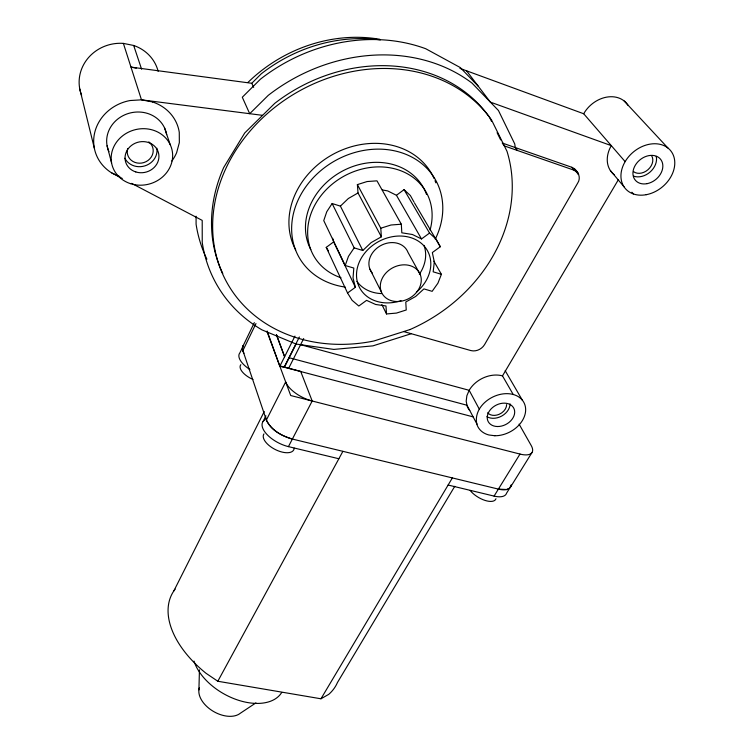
<?xml version="1.0" encoding="UTF-8"?>
<svg xmlns="http://www.w3.org/2000/svg" width="754" height="754" viewBox="0 0 754 754"><rect width="100%" height="100%" fill="white"/><g stroke="black" fill="none" stroke-linecap="round" stroke-linejoin="round"><path stroke-width="1.13" d="M198.915 689.882L199.442 669.872M511.137 484.869C510.467 490.826 502.654 490.26 498.385 489.11L292.373 439.054C281.996 436.114 271.006 430.28 266.379 420.035L242.439 349.272L242.75 346.614L254.352 322.599M345.219 265.512L348.461 256.351L354.163 247.868L332.128 203.523L326.765 211.733L323.749 220.611L345.219 265.512L353.814 268.066L353.032 278.028L355.37 287.293L347.556 293.004L352.109 300.328L358.81 306.011L366.576 300.356L375.624 304.475L385.982 305.964L386.519 313.947L396.453 313.089L406.236 309.988L405.784 301.996L415.671 296.463L423.927 288.895L432.136 291.336L437.914 283.202L441.41 274.315L433.87 261.176M242.75 346.614L243.429 345.521L242.42 347.867L242.797 350.789A22.036 9.755 26.3 0 0 243.985 353.249M494.869 435.746A26.004 19.453 -27.8 0 0 524.294 416.708A26.004 19.453 -27.8 0 0 510.986 393.993A26.004 19.453 -27.8 0 0 479.28 409.149C476.547 414.021 475.435 419.761 477.178 425.162A26.004 19.453 -27.8 0 0 488.922 434.992L494.869 435.746M243.429 345.521L239.913 352.797A21.979 9.83 26.3 0 0 249.866 369.498M242.797 350.789L255.974 323.551M299.385 336.981L284.06 367.33L279.838 366.227L294.955 336.124M473.031 416.849L284.428 367.255L296.105 344.05L333.824 349.413L372.919 345.869L411.175 333.739M173.844 590.929L264.258 411.514M288.631 368.357L303.692 338.537M263.071 421.486L265.926 415.822M292.373 439.054C281.987 436.048 271.11 430.242 266.379 420.035L285.672 381.948A23.845 10.669 27.3 0 0 312.194 401.005L288.433 446.622A23.421 11.178 27.3 0 1 266.539 434.002A23.421 11.178 27.3 0 1 264.513 420.063M175.135 589.147A93.892 55.278 29.5 0 0 205.974 673.247L217.821 681.258L342.9 451.326M300.582 344.691L469.167 390.308A25.561 19.34 -28 0 1 502.494 375.878L618.412 179.631M217.821 681.258L320.968 698.788L452.353 477.923M454.785 486.273L337.443 682.54A93.892 55.278 29.5 0 1 328.772 694.33L320.968 698.788M448.121 485.039L494.077 496.094L519.987 454.068A22.667 9.35 30.7 0 0 531.193 445.491L519.101 424.144M510.354 487.348L531.928 452.607M357.387 184.607L380.779 228.217L381.354 236.813L371.175 242.59L362.787 250.488L340.403 206.125L348.348 198.509L358.018 192.958L357.387 184.607L367.104 181.544L376.981 180.837L401.326 224.211L401.816 232.807L412.419 234.503L421.514 238.943L429.544 233.08L436.076 239.122L440.308 246.747L432.334 252.552L434.304 261.921L433.173 271.817L441.41 274.315M158.151 71.328A40.188 37.738 -13.2 0 0 133.684 45.476L123.383 43.393L130.979 67.106L251.761 83.289L261.27 73.798A145.315 125.315 -31.1 0 1 380.355 39.887M491.495 121.319L489.459 117.19A154.928 131.29 -30.2 0 0 274.776 103.336L244.748 132.94L223.693 167.52A154.928 131.29 -30.2 0 0 222.779 273.457M347.556 293.004L326.237 247.378L333.664 241.874L332.665 238.283M382.306 189.942L387.697 190.913L396.444 195.286L404.059 189.64L410.383 195.55L414.003 202.063M255.945 702.869L240.328 713.237A24.524 15.41 29.8 0 1 212.628 710.928A24.524 15.41 29.8 0 1 199.367 687.855M380.779 228.217L390.987 225.003L401.326 224.211M289.206 357.754L466.98 405.237L476.999 424.182M262.571 115.343L141.488 99.839L130.074 100.536A43.232 39.538 -14.6 0 0 94.806 132.176A43.232 39.538 -14.6 0 0 111.894 173.034L122.271 178.472M498.385 489.11L506.763 489.534L509.459 488.3L510.91 486.198L506.613 493.116A22.29 9.811 31 0 1 494.077 496.094M152.544 101.95L141.488 99.839L130.979 67.106L136.285 68.162M288.433 446.622L338.866 458.752M519.987 454.068L290.705 395.52L267.086 331.807M280.79 366.152L300.676 371.383L312.194 401.005M403.673 331.562L470.901 350.582C476.113 351.911 481.825 349.187 484.549 344.644L577.753 182.977C581.607 177.256 577.573 169.754 571.815 167.284L502.192 143.006M354.163 247.868L362.787 250.488M332.128 203.523L340.403 206.125M577.979 173.1L574.162 170.225L504.341 145.918L502.729 143.731M459.902 68.36L583.7 113.76L625.141 161.629M296.105 344.05L261.968 329.875A165.729 140.48 -30.2 0 1 202.232 242.468L202.213 220.394L131.62 183.373M111.894 173.034L119.745 176.54M478.375 86.352L460.26 67.549L425.765 48.746A162.525 138.99 -30.7 0 0 260.441 79.179L242.298 97.238L249.706 113.713L268.264 95.343A165.729 140.48 -30.2 0 1 472.004 83.1L498.451 110.499L514.746 143.939L515.284 147.567L517.47 150.489M624.189 100.998L668.016 148.086M631.937 192.232L633.388 193.948M610.354 170.517L624.02 186.794M574.878 169.226L578.572 174.146M573.982 168.434L576.329 171.375M577.225 173.071L578.403 174.542M571.815 167.284L574.162 170.225M466.538 70.791L490.354 102.11L611.296 145.635A28.972 22.479 -40.4 0 0 614.331 174.787M326.237 247.378L328.452 250.969M414.521 202.996L440.308 246.747M404.059 189.64L429.544 233.08M505.189 370.676L522.334 400.167M502.494 375.878L513.21 394.483M396.444 195.286L421.514 238.943M420.327 274.748A21.329 17.37 -28.6 0 0 385.68 273.278A21.329 17.37 -28.6 0 0 396.34 301.515A21.329 17.37 -28.6 0 0 420.327 274.748L408.018 252.43A20.839 17.172 -29 0 0 380.233 245.879A20.839 17.172 -29 0 0 372.259 273.042M479.29 409.139L469.167 390.308L466.867 395.737L466.189 401.156L467.169 406.208A25.561 19.34 -28 0 0 469.742 410.544M358.018 192.958L381.354 236.813M369.96 269.206L381.345 291.883M381.854 304.559L386.519 313.947M497.093 132.676L500.665 139.905M333.664 241.874L355.37 287.293M251.761 83.289L253.664 87.332M276.398 334.804L284.616 356.727L276.548 334.842M576.216 171.196L576.631 172.336M267.142 331.015L279.838 366.227M164.485 127.756L170.178 144.598M133.684 45.476L141.601 69.208M107.087 145.767L111.592 162.996M79.773 88.963L94.325 148.152M196.068 216.21L196.097 224.24A162.525 138.99 -30.7 0 0 206.888 259.15M401.043 300.686A38.652 31.706 -28.8 0 1 357.047 269.348A38.652 31.706 -28.8 0 1 412.806 238.339A38.652 31.706 -28.8 0 1 416.387 292.156M423.984 245.389A38.284 31.555 -29 0 1 419.356 274.23M381.571 293.589A38.284 31.555 -29 0 1 356.906 281.365M651.607 155.673A12.168 9.387 -40.1 0 1 648.035 169.659A12.168 9.387 -40.1 0 1 633.52 171.62M656.234 156.37A16.268 12.554 -40.1 0 1 650.146 171.978A16.268 12.554 -40.1 0 1 633.728 176.182M171.855 161.007A43.232 39.538 -14.6 0 0 176.625 152.694L179.348 142.61L179.263 132.28A43.232 39.538 -14.6 0 0 152.544 101.969M156.851 148.189A16.927 15.4 -14.8 0 1 144.957 165.852A16.927 15.4 -14.8 0 1 124.862 158.236M108.962 151.695A30.301 27.709 -14.6 0 1 128.783 113.354A30.301 27.709 -14.6 0 1 166.625 134.664M148.802 141.893A13.063 11.885 -14.8 0 1 151.13 157.256A13.063 11.885 -14.8 0 1 134.862 162.364A13.063 11.885 -14.8 0 1 127.718 148.519M510.053 403.88A14.335 10.782 -27.9 0 1 501.787 416.01A14.335 10.782 -27.9 0 1 486.933 416.679M583.7 113.76A27.87 22.036 -41.5 0 1 606.301 97.2A27.87 22.036 -41.5 0 1 628.025 105.324M81.62 95.296A40.188 37.738 -13.2 0 1 123.383 43.393M248.009 82.384A139.32 120.546 -31.3 0 1 379.809 39.283M341.006 277.764A64.618 54.288 -29.7 0 1 312.74 209.348A64.618 54.288 -29.7 0 1 390.204 167.831A64.618 54.288 -29.7 0 1 430.063 230.036M435.011 180.677A77.935 65.852 -30 0 1 435.812 182.826M295.709 249.932A77.935 65.852 -30 0 1 334.917 153.298A77.935 65.852 -30 0 1 434.106 178.547M506.622 404.587A10.726 8.068 -27.9 0 1 499.186 414.295A10.726 8.068 -27.9 0 1 487.668 412.777M345.228 287.086A78.454 66.079 -29.9 0 1 296.143 204.768A78.454 66.079 -29.9 0 1 396.566 151.3A78.454 66.079 -29.9 0 1 435.247 239.169M310.78 249.602A64.288 54.137 -29.8 0 1 309.743 247.491M309.272 246.426A64.288 54.137 -29.8 0 1 347.49 168.623A64.288 54.137 -29.8 0 1 426.528 194.475M281.704 692.474A49.962 30.367 29.6 0 1 236.162 699.486A49.962 30.367 29.6 0 1 194.004 661.088M495.962 498.743A16.098 7.182 31 0 1 485.02 500.411A16.098 7.182 31 0 1 470.138 490.439M294.201 448.13A16.918 8.171 27.3 0 1 276.115 449.94A16.918 8.171 27.3 0 1 263.957 433.899M252.958 379.46A15.872 7.191 26.3 0 1 240.828 364.672M266.379 420.035A23.497 11.093 27.3 0 1 265.889 417.735M409.922 329.583L373.89 341.006A155.475 131.535 -30.1 0 1 216.53 256.671A155.475 131.535 -30.1 0 1 306.916 87.012A155.475 131.535 -30.1 0 1 491.589 120.056L506.98 151.271A155.475 131.535 -30.1 0 1 409.922 329.583M647.036 183.665A16.399 12.601 -39.9 0 0 661.249 160.206A16.399 12.601 -39.9 0 0 635.386 165.098A16.399 12.601 -39.9 0 0 647.036 183.665M135.777 171.931A17.05 15.466 -14.9 0 0 158.755 154.136A17.05 15.466 -14.9 0 0 131.441 145.465A17.05 15.466 -14.9 0 0 135.777 171.931M130.48 183.656A30.923 28.058 -14.9 0 0 172.346 151.592A30.923 28.058 -14.9 0 0 122.911 135.597A30.923 28.058 -14.9 0 0 130.48 183.656M646.197 194.702A29.529 22.686 -39.9 0 0 671.974 152.544A29.529 22.686 -39.9 0 0 625.424 161.149A29.529 22.686 -39.9 0 0 646.197 194.702M497.461 426.528A14.449 10.81 -27.8 0 0 514.209 409.186A14.449 10.81 -27.8 0 0 491.193 408.8A14.449 10.81 -27.8 0 0 497.461 426.528"/></g></svg>
